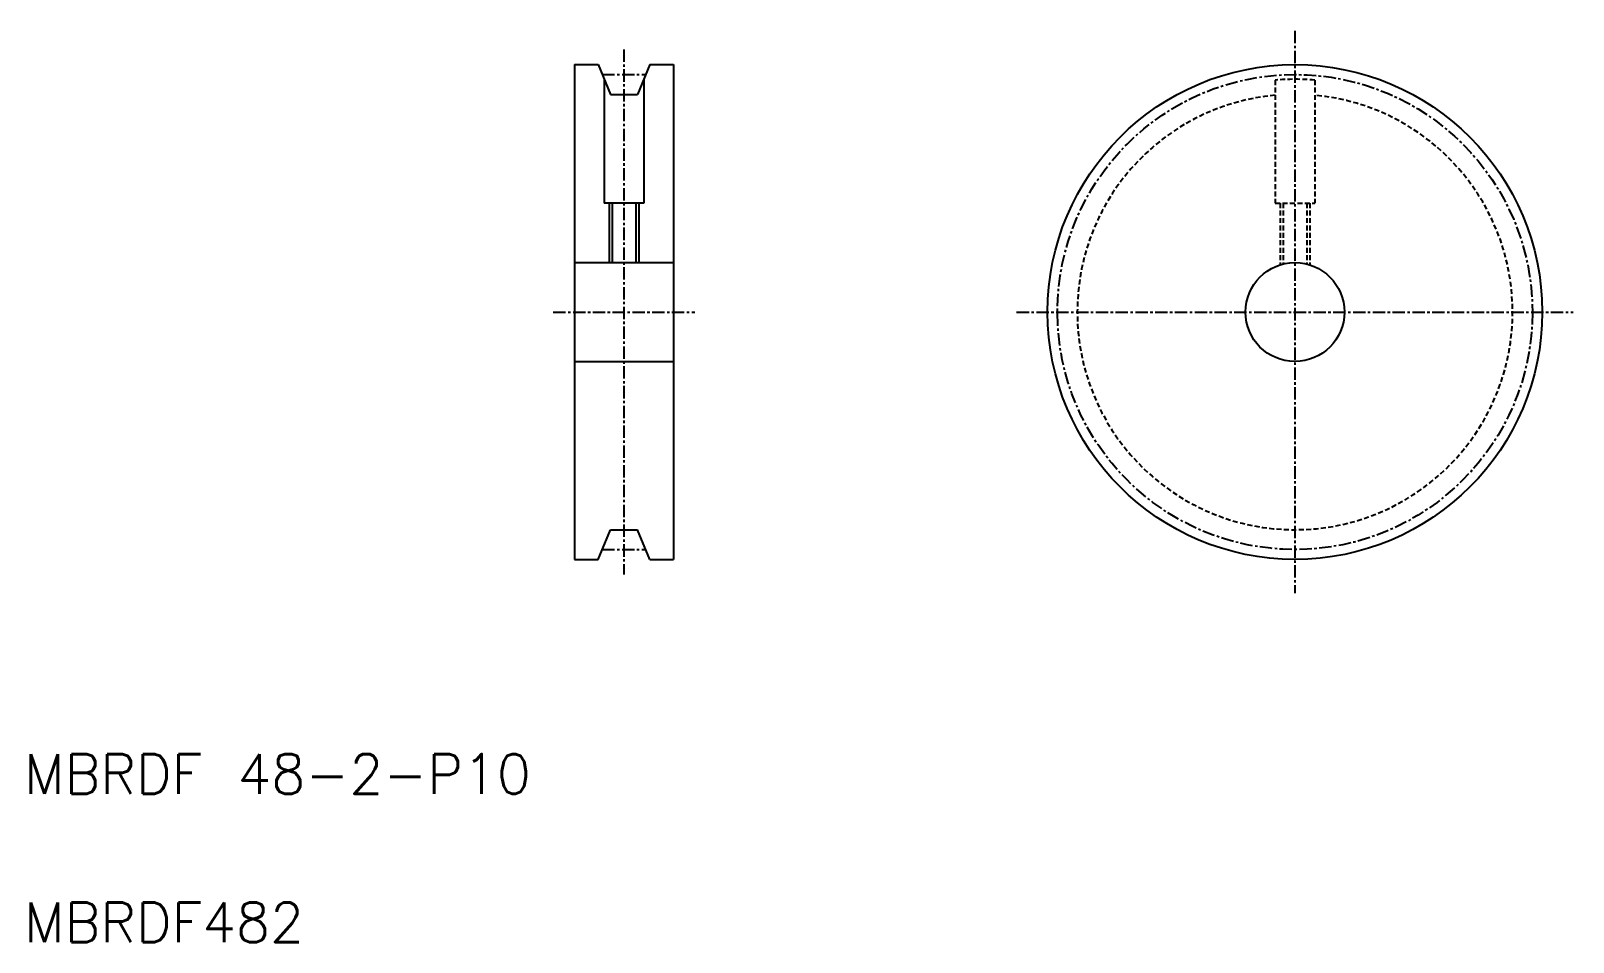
# Model space of a CAD drawing. Extents: x 594 to 750, y -37 to 55.
import ezdxf

# ---------------------------------------------------------------- set-up
doc = ezdxf.new("R2010")
doc.units = 0
doc.linetypes.add('CENTER', pattern=[2, 1.25, -0.25, 0.25, -0.25])
doc.linetypes.add('DASHED', pattern=[0.75, 0.5, -0.25])
doc.layers.get('0').update_dxf_attribs({"linetype": 'CONTINUOUS'})
doc.layers.add('CENTER', color=1, linetype='CENTER')
doc.styles.get("Standard").update_dxf_attribs({"font": 'txt.shx', "bigfont": '@extfont2.shx'})

msp = doc.modelspace()

# ---------------------------------------------------------------- linework, layer by layer
at = {"color": 7, "linetype": 'CONTINUOUS'}
for p, q in [((648.66, 51.18), (648.66, 1.18)), ((648.66, 51.18), (651.04, 51.18)), ((651.04, 51.18), (652.29, 48.18)), ((656.27, 51.18), (655.03, 48.18)), ((656.27, 51.18), (658.66, 51.18)), ((658.66, 51.18), (658.66, 1.18)), ((658.66, 50.68), (658.66, 50.68)), ((658.66, 50.18), (658.66, 50.18)), ((651.66, 49.7), (651.66, 37.18)), ((655.66, 49.7), (655.66, 37.18)), ((652.29, 48.18), (655.03, 48.18)), ((655.66, 37.18), (651.66, 37.18)), ((652.46, 37.18), (652.46, 31.18)), ((654.86, 37.18), (654.86, 31.18)), ((648.66, 31.18), (658.66, 31.18)), ((648.66, 21.18), (658.66, 21.18)), ((651.04, 1.18), (652.29, 4.18)), ((652.29, 4.18), (655.03, 4.18)), ((656.27, 1.18), (655.03, 4.18)), ((658.66, 2.18), (658.66, 2.18)), ((658.66, 1.68), (658.66, 1.68)), ((648.66, 1.18), (651.04, 1.18)), ((656.27, 1.18), (658.66, 1.18))]:
    msp.add_line(p, q, dxfattribs=at)
at = {"color": 3, "linetype": 'DASHED'}
for p, q in [((719.48, 49.61), (719.48, 37.18)), ((723.48, 49.61), (723.48, 37.18)), ((719.48, 37.18), (723.48, 37.18)), ((719.98, 37.18), (719.98, 30.95)), ((720.28, 37.18), (720.28, 31.04)), ((720.28, 37.18), (720.28, 34.93)), ((722.68, 37.18), (722.68, 31.04)), ((722.98, 37.18), (722.98, 30.95))]:
    msp.add_line(p, q, dxfattribs=at)
at = {"color": 3, "linetype": 'CONTINUOUS'}
for p, q in [((652.16, 37.18), (652.16, 31.18)), ((655.16, 37.18), (655.16, 31.18))]:
    msp.add_line(p, q, dxfattribs=at)
at = {"color": 7, "linetype": 'CONTINUOUS'}
for radius in [25, 5]:
    msp.add_circle((721.48, 26.18), radius, dxfattribs=at)
at = {"color": 3, "linetype": 'DASHED'}
for radius, start, end in [(23.52, 85.1214, 94.8786), (22, 95.2159, 84.7841)]:
    msp.add_arc((721.48, 26.18), radius, start, end, dxfattribs=at)
at = {"layer": 'CENTER', "color": 1, "linetype": 'CENTER'}
for p, q in [((721.48, 54.59), (721.48, -2.23)), ((653.66, 52.71), (653.66, -0.35)), ((651.46, 50.18), (655.86, 50.18)), ((646.51, 26.18), (660.81, 26.18)), ((693.35, 26.18), (749.6, 26.18)), ((651.46, 2.18), (655.86, 2.18))]:
    msp.add_line(p, q, dxfattribs=at)
msp.add_circle((721.48, 26.18), 24, dxfattribs=at)

# ---------------------------------------------------------------- texts
at = {"color": 7, "linetype": 'CONTINUOUS'}
for s, p in [('MBRDF 48-2-P10', (593.02, -22.49)), ('MBRDF482', (593.02, -37.49))]:
    msp.add_text(s, height=4, dxfattribs=at).set_placement(p)

doc.saveas('drawing.dxf')
